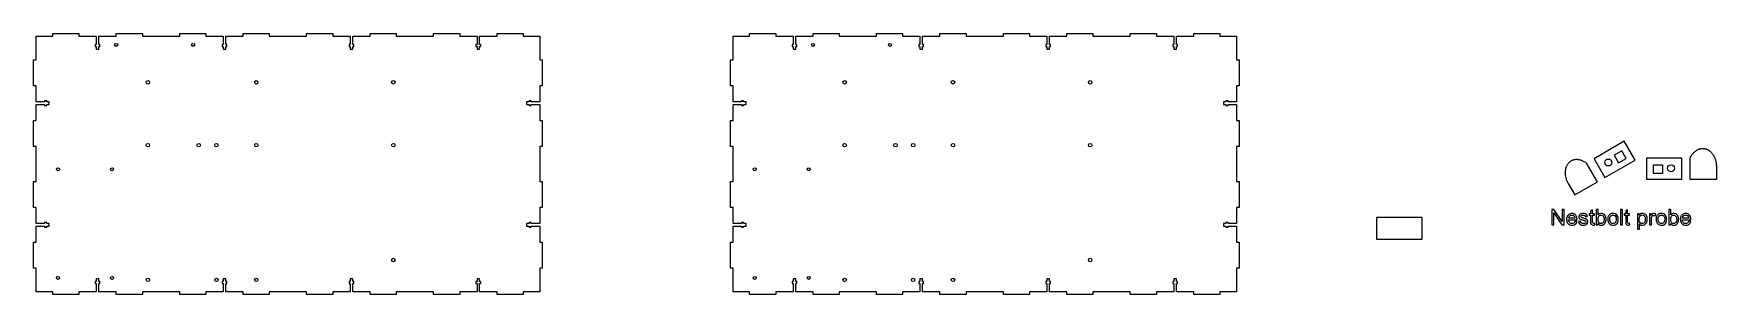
# Model space of a CAD drawing. Header units: millimetres. Extents: x -142 to 1790, y -50 to 250.
import ezdxf

# ---------------------------------------------------------------- set-up
doc = ezdxf.new("R2010")
doc.units = ezdxf.units.MM
for name, color, linetype in [('Layer_0', 7, 'CONTINUOUS'), ('Layer_1', 5, 'CONTINUOUS'), ('Layer_2', 1, 'CONTINUOUS'), ('Layer_30', 30, 'CONTINUOUS')]:
    doc.layers.add(name, color=color, linetype=linetype)

msp = doc.modelspace()

# ---------------------------------------------------------------- linework, layer by layer
at = {"layer": 'Layer_0', "color": 7}
for points in [[(221.35715, -37.369995), (221.35715, -47), (201.42857, -47), (201.42857, -50), (171.42857, -50), (171.42857, -47), (128.57143, -47), (128.57143, -50), (98.571426, -50), (98.571426, -47), (78.64286, -47), (78.64286, -37.369995), (79.842857, -37.369995), (79.842857, -35), (78.64286, -35), (78.64286, -32), (75.64286, -32), (75.64286, -35), (74.442856, -35), (74.442856, -37.369995), (75.64286, -37.369995), (75.64286, -47), (55.714287, -47), (55.714287, -50), (25.714287, -50), (25.714287, -47), (-17.142853, -47), (-17.142853, -50), (-47.142853, -50), (-47.142853, -47), (-67.071426, -47), (-67.071426, -37.369995), (-65.871429, -37.369995), (-65.871429, -35), (-67.071426, -35), (-67.071426, -32), (-70.071426, -32), (-70.071426, -35), (-71.271423, -35), (-71.271423, -37.369995), (-70.071426, -37.369995), (-70.071426, -47), (-90, -47), (-90, -50), (-120, -50), (-120, -47), (-139, -47), (-139, -20), (-142, -20), (-142, 9.999992), (-139, 9.999992), (-139, 28.5), (-129.37, 28.5), (-129.37, 27.300003), (-127, 27.300003), (-127, 28.5), (-124, 28.5), (-124, 31.5), (-127, 31.5), (-127, 32.700005), (-129.37, 32.700005), (-129.37, 31.5), (-139, 31.5), (-139, 50), (-142, 50), (-142, 80), (-139, 80), (-139, 120), (-142, 120), (-142, 150), (-139, 150), (-139, 168.5), (-129.37, 168.5), (-129.37, 167.3), (-127, 167.3), (-127, 168.5), (-124, 168.5), (-124, 171.5), (-127, 171.5), (-127, 172.7), (-129.37, 172.7), (-129.37, 171.5), (-139, 171.5), (-139, 190), (-142, 190), (-142, 220), (-139, 220), (-139, 247), (-120, 247), (-120, 250), (-90, 250), (-90, 247), (-70.071426, 247), (-70.071426, 237.37), (-71.271423, 237.37), (-71.271423, 235), (-70.071426, 235), (-70.071426, 232), (-67.071426, 232), (-67.071426, 235), (-65.871429, 235), (-65.871429, 237.37), (-67.071426, 237.37), (-67.071426, 247), (-47.142853, 247), (-47.142853, 250), (-17.142853, 250), (-17.142853, 247), (25.714287, 247), (25.714287, 250), (55.714287, 250), (55.714287, 247), (75.64286, 247), (75.64286, 237.37), (74.442856, 237.37), (74.442856, 235), (75.64286, 235), (75.64286, 232), (78.64286, 232), (78.64286, 235), (79.842857, 235), (79.842857, 237.37), (78.64286, 237.37), (78.64286, 247), (98.571426, 247), (98.571426, 250), (128.57143, 250), (128.57143, 247), (171.42857, 247), (171.42857, 250), (201.42857, 250), (201.42857, 247), (221.35715, 247), (221.35715, 237.37), (220.15714, 237.37), (220.15714, 235), (221.35715, 235), (221.35715, 232), (224.35715, 232), (224.35715, 235), (225.55714, 235), (225.55714, 237.37), (224.35715, 237.37), (224.35715, 247), (244.28571, 247), (244.28571, 250), (274.28571, 250), (274.28571, 247), (317.14285, 247), (317.14285, 250), (347.14285, 250), (347.14285, 247), (367.07141, 247), (367.07141, 237.37), (365.87143, 237.37), (365.87143, 235), (367.07141, 235), (367.07141, 232), (370.07141, 232), (370.07141, 235), (371.27142, 235), (371.27142, 237.37), (370.07141, 237.37), (370.07141, 247), (390, 247), (390, 250), (420, 250), (420, 247), (439, 247), (439, 220), (442, 220), (442, 190), (439, 190), (439, 171.5), (429.37, 171.5), (429.37, 172.7), (427, 172.7), (427, 171.5), (424, 171.5), (424, 168.5), (427, 168.5), (427, 167.3), (429.37, 167.3), (429.37, 168.5), (439, 168.5), (439, 150), (442, 150), (442, 120), (439, 120), (439, 80), (442, 80), (442, 50), (439, 50), (439, 31.5), (429.37, 31.5), (429.37, 32.700005), (427, 32.700005), (427, 31.5), (424, 31.5), (424, 28.5), (427, 28.5), (427, 27.300003), (429.37, 27.300003), (429.37, 28.5), (439, 28.5), (439, 9.999992), (442, 9.999992), (442, -20), (439, -20), (439, -47), (420, -47), (420, -50), (390, -50), (390, -47), (370.07141, -47), (370.07141, -37.369995), (371.27142, -37.369995), (371.27142, -35), (370.07141, -35), (370.07141, -32), (367.07141, -32), (367.07141, -35), (365.87143, -35), (365.87143, -37.369995), (367.07141, -37.369995), (367.07141, -47), (347.14285, -47), (347.14285, -50), (317.14285, -50), (317.14285, -47), (274.28571, -47), (274.28571, -50), (244.28571, -50), (244.28571, -47), (224.35715, -47), (224.35715, -37.369995), (225.55714, -37.369995), (225.55714, -35), (224.35715, -35), (224.35715, -32), (221.35715, -32), (221.35715, -35), (220.15714, -35), (220.15714, -37.369995)], [(221.35715, -37.369995), (221.35715, -47), (201.42857, -47), (201.42857, -50), (171.42857, -50), (171.42857, -47), (128.57143, -47), (128.57143, -50), (98.571426, -50), (98.571426, -47), (78.64286, -47), (78.64286, -37.369995), (79.842857, -37.369995), (79.842857, -35), (78.64286, -35), (78.64286, -32), (75.64286, -32), (75.64286, -35), (74.442856, -35), (74.442856, -37.369995), (75.64286, -37.369995), (75.64286, -47), (55.714287, -47), (55.714287, -50), (25.714287, -50), (25.714287, -47), (-17.142853, -47), (-17.142853, -50), (-47.142853, -50), (-47.142853, -47), (-67.071426, -47), (-67.071426, -37.369995), (-65.871429, -37.369995), (-65.871429, -35), (-67.071426, -35), (-67.071426, -32), (-70.071426, -32), (-70.071426, -35), (-71.271423, -35), (-71.271423, -37.369995), (-70.071426, -37.369995), (-70.071426, -47), (-90, -47), (-90, -50), (-120, -50), (-120, -47), (-139, -47), (-139, -20), (-142, -20), (-142, 9.999992), (-139, 9.999992), (-139, 28.5), (-129.37, 28.5), (-129.37, 27.300003), (-127, 27.300003), (-127, 28.5), (-124, 28.5), (-124, 31.5), (-127, 31.5), (-127, 32.700005), (-129.37, 32.700005), (-129.37, 31.5), (-139, 31.5), (-139, 50), (-142, 50), (-142, 80), (-139, 80), (-139, 120), (-142, 120), (-142, 150), (-139, 150), (-139, 168.5), (-129.37, 168.5), (-129.37, 167.3), (-127, 167.3), (-127, 168.5), (-124, 168.5), (-124, 171.5), (-127, 171.5), (-127, 172.7), (-129.37, 172.7), (-129.37, 171.5), (-139, 171.5), (-139, 190), (-142, 190), (-142, 220), (-139, 220), (-139, 247), (-120, 247), (-120, 250), (-90, 250), (-90, 247), (-70.071426, 247), (-70.071426, 237.37), (-71.271423, 237.37), (-71.271423, 235), (-70.071426, 235), (-70.071426, 232), (-67.071426, 232), (-67.071426, 235), (-65.871429, 235), (-65.871429, 237.37), (-67.071426, 237.37), (-67.071426, 247), (-47.142853, 247), (-47.142853, 250), (-17.142853, 250), (-17.142853, 247), (25.714287, 247), (25.714287, 250), (55.714287, 250), (55.714287, 247), (75.64286, 247), (75.64286, 237.37), (74.442856, 237.37), (74.442856, 235), (75.64286, 235), (75.64286, 232), (78.64286, 232), (78.64286, 235), (79.842857, 235), (79.842857, 237.37), (78.64286, 237.37), (78.64286, 247), (98.571426, 247), (98.571426, 250), (128.57143, 250), (128.57143, 247), (171.42857, 247), (171.42857, 250), (201.42857, 250), (201.42857, 247), (221.35715, 247), (221.35715, 237.37), (220.15714, 237.37), (220.15714, 235), (221.35715, 235), (221.35715, 232), (224.35715, 232), (224.35715, 235), (225.55714, 235), (225.55714, 237.37), (224.35715, 237.37), (224.35715, 247), (244.28571, 247), (244.28571, 250), (274.28571, 250), (274.28571, 247), (317.14285, 247), (317.14285, 250), (347.14285, 250), (347.14285, 247), (367.07141, 247), (367.07141, 237.37), (365.87143, 237.37), (365.87143, 235), (367.07141, 235), (367.07141, 232), (370.07141, 232), (370.07141, 235), (371.27142, 235), (371.27142, 237.37), (370.07141, 237.37), (370.07141, 247), (390, 247), (390, 250), (420, 250), (420, 247), (439, 247), (439, 220), (442, 220), (442, 190), (439, 190), (439, 171.5), (429.37, 171.5), (429.37, 172.7), (427, 172.7), (427, 171.5), (424, 171.5), (424, 168.5), (427, 168.5), (427, 167.3), (429.37, 167.3), (429.37, 168.5), (439, 168.5), (439, 150), (442, 150), (442, 120), (439, 120), (439, 80), (442, 80), (442, 50), (439, 50), (439, 31.5), (429.37, 31.5), (429.37, 32.700005), (427, 32.700005), (427, 31.5), (424, 31.5), (424, 28.5), (427, 28.5), (427, 27.300003), (429.37, 27.300003), (429.37, 28.5), (439, 28.5), (439, 9.999992), (442, 9.999992), (442, -20), (439, -20), (439, -47), (420, -47), (420, -50), (390, -50), (390, -47), (370.07141, -47), (370.07141, -37.369995), (371.27142, -37.369995), (371.27142, -35), (370.07141, -35), (370.07141, -32), (367.07141, -32), (367.07141, -35), (365.87143, -35), (365.87143, -37.369995), (367.07141, -37.369995), (367.07141, -47), (347.14285, -47), (347.14285, -50), (317.14285, -50), (317.14285, -47), (274.28571, -47), (274.28571, -50), (244.28571, -50), (244.28571, -47), (224.35715, -47), (224.35715, -37.369995), (225.55714, -37.369995), (225.55714, -35), (224.35715, -35), (224.35715, -32), (221.35715, -32), (221.35715, -35), (220.15714, -35), (220.15714, -37.369995)], [(1021.3571, -37.369995), (1021.3571, -47), (1001.4286, -47), (1001.4286, -50), (971.42859, -50), (971.42859, -47), (928.57141, -47), (928.57141, -50), (898.57141, -50), (898.57141, -47), (878.64288, -47), (878.64288, -37.369995), (879.84283, -37.369995), (879.84283, -35), (878.64288, -35), (878.64288, -32), (875.64288, -32), (875.64288, -35), (874.44287, -35), (874.44287, -37.369995), (875.64288, -37.369995), (875.64288, -47), (855.71429, -47), (855.71429, -50), (825.71429, -50), (825.71429, -47), (782.85718, -47), (782.85718, -50), (752.85718, -50), (752.85718, -47), (732.92859, -47), (732.92859, -37.369995), (734.12854, -37.369995), (734.12854, -35), (732.92859, -35), (732.92859, -32), (729.92859, -32), (729.92859, -35), (728.72858, -35), (728.72858, -37.369995), (729.92859, -37.369995), (729.92859, -47), (710, -47), (710, -50), (680, -50), (680, -47), (661, -47), (661, -20), (658, -20), (658, 9.999992), (661, 9.999992), (661, 28.5), (670.63, 28.5), (670.63, 27.300003), (673, 27.300003), (673, 28.5), (676, 28.5), (676, 31.5), (673, 31.5), (673, 32.700005), (670.63, 32.700005), (670.63, 31.5), (661, 31.5), (661, 50), (658, 50), (658, 80), (661, 80), (661, 120), (658, 120), (658, 150), (661, 150), (661, 168.5), (670.63, 168.5), (670.63, 167.3), (673, 167.3), (673, 168.5), (676, 168.5), (676, 171.5), (673, 171.5), (673, 172.7), (670.63, 172.7), (670.63, 171.5), (661, 171.5), (661, 190), (658, 190), (658, 220), (661, 220), (661, 247), (680, 247), (680, 250), (710, 250), (710, 247), (729.92859, 247), (729.92859, 237.37), (728.72858, 237.37), (728.72858, 235), (729.92859, 235), (729.92859, 232), (732.92859, 232), (732.92859, 235), (734.12854, 235), (734.12854, 237.37), (732.92859, 237.37), (732.92859, 247), (752.85718, 247), (752.85718, 250), (782.85718, 250), (782.85718, 247), (825.71429, 247), (825.71429, 250), (855.71429, 250), (855.71429, 247), (875.64288, 247), (875.64288, 237.37), (874.44287, 237.37), (874.44287, 235), (875.64288, 235), (875.64288, 232), (878.64288, 232), (878.64288, 235), (879.84283, 235), (879.84283, 237.37), (878.64288, 237.37), (878.64288, 247), (898.57141, 247), (898.57141, 250), (928.57141, 250), (928.57141, 247), (971.42859, 247), (971.42859, 250), (1001.4286, 250), (1001.4286, 247), (1021.3571, 247), (1021.3571, 237.37), (1020.1572, 237.37), (1020.1572, 235), (1021.3571, 235), (1021.3571, 232), (1024.3572, 232), (1024.3572, 235), (1025.5571, 235), (1025.5571, 237.37), (1024.3572, 237.37), (1024.3572, 247), (1044.2858, 247), (1044.2858, 250), (1074.2858, 250), (1074.2858, 247), (1117.1428, 247), (1117.1428, 250), (1147.1428, 250), (1147.1428, 247), (1167.0714, 247), (1167.0714, 237.37), (1165.8715, 237.37), (1165.8715, 235), (1167.0714, 235), (1167.0714, 232), (1170.0714, 232), (1170.0714, 235), (1171.2715, 235), (1171.2715, 237.37), (1170.0714, 237.37), (1170.0714, 247), (1190, 247), (1190, 250), (1220, 250), (1220, 247), (1239, 247), (1239, 220), (1242, 220), (1242, 190), (1239, 190), (1239, 171.5), (1229.37, 171.5), (1229.37, 172.7), (1227, 172.7), (1227, 171.5), (1224, 171.5), (1224, 168.5), (1227, 168.5), (1227, 167.3), (1229.37, 167.3), (1229.37, 168.5), (1239, 168.5), (1239, 150), (1242, 150), (1242, 120), (1239, 120), (1239, 80), (1242, 80), (1242, 50), (1239, 50), (1239, 31.5), (1229.37, 31.5), (1229.37, 32.700005), (1227, 32.700005), (1227, 31.5), (1224, 31.5), (1224, 28.5), (1227, 28.5), (1227, 27.300003), (1229.37, 27.300003), (1229.37, 28.5), (1239, 28.5), (1239, 9.999992), (1242, 9.999992), (1242, -20), (1239, -20), (1239, -47), (1220, -47), (1220, -50), (1190, -50), (1190, -47), (1170.0714, -47), (1170.0714, -37.369995), (1171.2715, -37.369995), (1171.2715, -35), (1170.0714, -35), (1170.0714, -32), (1167.0714, -32), (1167.0714, -35), (1165.8715, -35), (1165.8715, -37.369995), (1167.0714, -37.369995), (1167.0714, -47), (1147.1428, -47), (1147.1428, -50), (1117.1428, -50), (1117.1428, -47), (1074.2858, -47), (1074.2858, -50), (1044.2858, -50), (1044.2858, -47), (1024.3572, -47), (1024.3572, -37.369995), (1025.5571, -37.369995), (1025.5571, -35), (1024.3572, -35), (1024.3572, -32), (1021.3571, -32), (1021.3571, -35), (1020.1572, -35), (1020.1572, -37.369995)], [(1021.3571, -37.369995), (1021.3571, -47), (1001.4286, -47), (1001.4286, -50), (971.42859, -50), (971.42859, -47), (928.57141, -47), (928.57141, -50), (898.57141, -50), (898.57141, -47), (878.64288, -47), (878.64288, -37.369995), (879.84283, -37.369995), (879.84283, -35), (878.64288, -35), (878.64288, -32), (875.64288, -32), (875.64288, -35), (874.44287, -35), (874.44287, -37.369995), (875.64288, -37.369995), (875.64288, -47), (855.71429, -47), (855.71429, -50), (825.71429, -50), (825.71429, -47), (782.85718, -47), (782.85718, -50), (752.85718, -50), (752.85718, -47), (732.92859, -47), (732.92859, -37.369995), (734.12854, -37.369995), (734.12854, -35), (732.92859, -35), (732.92859, -32), (729.92859, -32), (729.92859, -35), (728.72858, -35), (728.72858, -37.369995), (729.92859, -37.369995), (729.92859, -47), (710, -47), (710, -50), (680, -50), (680, -47), (661, -47), (661, -20), (658, -20), (658, 9.999992), (661, 9.999992), (661, 28.5), (670.63, 28.5), (670.63, 27.300003), (673, 27.300003), (673, 28.5), (676, 28.5), (676, 31.5), (673, 31.5), (673, 32.700005), (670.63, 32.700005), (670.63, 31.5), (661, 31.5), (661, 50), (658, 50), (658, 80), (661, 80), (661, 120), (658, 120), (658, 150), (661, 150), (661, 168.5), (670.63, 168.5), (670.63, 167.3), (673, 167.3), (673, 168.5), (676, 168.5), (676, 171.5), (673, 171.5), (673, 172.7), (670.63, 172.7), (670.63, 171.5), (661, 171.5), (661, 190), (658, 190), (658, 220), (661, 220), (661, 247), (680, 247), (680, 250), (710, 250), (710, 247), (729.92859, 247), (729.92859, 237.37), (728.72858, 237.37), (728.72858, 235), (729.92859, 235), (729.92859, 232), (732.92859, 232), (732.92859, 235), (734.12854, 235), (734.12854, 237.37), (732.92859, 237.37), (732.92859, 247), (752.85718, 247), (752.85718, 250), (782.85718, 250), (782.85718, 247), (825.71429, 247), (825.71429, 250), (855.71429, 250), (855.71429, 247), (875.64288, 247), (875.64288, 237.37), (874.44287, 237.37), (874.44287, 235), (875.64288, 235), (875.64288, 232), (878.64288, 232), (878.64288, 235), (879.84283, 235), (879.84283, 237.37), (878.64288, 237.37), (878.64288, 247), (898.57141, 247), (898.57141, 250), (928.57141, 250), (928.57141, 247), (971.42859, 247), (971.42859, 250), (1001.4286, 250), (1001.4286, 247), (1021.3571, 247), (1021.3571, 237.37), (1020.1572, 237.37), (1020.1572, 235), (1021.3571, 235), (1021.3571, 232), (1024.3572, 232), (1024.3572, 235), (1025.5571, 235), (1025.5571, 237.37), (1024.3572, 237.37), (1024.3572, 247), (1044.2858, 247), (1044.2858, 250), (1074.2858, 250), (1074.2858, 247), (1117.1428, 247), (1117.1428, 250), (1147.1428, 250), (1147.1428, 247), (1167.0714, 247), (1167.0714, 237.37), (1165.8715, 237.37), (1165.8715, 235), (1167.0714, 235), (1167.0714, 232), (1170.0714, 232), (1170.0714, 235), (1171.2715, 235), (1171.2715, 237.37), (1170.0714, 237.37), (1170.0714, 247), (1190, 247), (1190, 250), (1220, 250), (1220, 247), (1239, 247), (1239, 220), (1242, 220), (1242, 190), (1239, 190), (1239, 171.5), (1229.37, 171.5), (1229.37, 172.7), (1227, 172.7), (1227, 171.5), (1224, 171.5), (1224, 168.5), (1227, 168.5), (1227, 167.3), (1229.37, 167.3), (1229.37, 168.5), (1239, 168.5), (1239, 150), (1242, 150), (1242, 120), (1239, 120), (1239, 80), (1242, 80), (1242, 50), (1239, 50), (1239, 31.5), (1229.37, 31.5), (1229.37, 32.700005), (1227, 32.700005), (1227, 31.5), (1224, 31.5), (1224, 28.5), (1227, 28.5), (1227, 27.300003), (1229.37, 27.300003), (1229.37, 28.5), (1239, 28.5), (1239, 9.999992), (1242, 9.999992), (1242, -20), (1239, -20), (1239, -47), (1220, -47), (1220, -50), (1190, -50), (1190, -47), (1170.0714, -47), (1170.0714, -37.369995), (1171.2715, -37.369995), (1171.2715, -35), (1170.0714, -35), (1170.0714, -32), (1167.0714, -32), (1167.0714, -35), (1165.8715, -35), (1165.8715, -37.369995), (1167.0714, -37.369995), (1167.0714, -47), (1147.1428, -47), (1147.1428, -50), (1117.1428, -50), (1117.1428, -47), (1074.2858, -47), (1074.2858, -50), (1044.2858, -50), (1044.2858, -47), (1024.3572, -47), (1024.3572, -37.369995), (1025.5571, -37.369995), (1025.5571, -35), (1024.3572, -35), (1024.3572, -32), (1021.3571, -32), (1021.3571, -35), (1020.1572, -35), (1020.1572, -37.369995)], [(1684.231, 126.10616), (1649.59, 106.10616), (1662.09, 84.455521), (1696.731, 104.45552)], [(1684.231, 126.10616), (1649.59, 106.10616), (1662.09, 84.455521), (1696.731, 104.45552)], [(1684.231, 126.10616), (1649.59, 106.10616), (1662.09, 84.455521), (1696.731, 104.45552)], [(1681.3029, 115.17795), (1672.6426, 110.17795), (1677.6426, 101.5177), (1686.3029, 106.5177)], [(1681.3029, 115.17795), (1672.6426, 110.17795), (1677.6426, 101.5177), (1686.3029, 106.5177)], [(1681.3029, 115.17795), (1672.6426, 110.17795), (1677.6426, 101.5177), (1686.3029, 106.5177)], [(1710, 107.05078), (1750, 107.05078), (1750, 82.050781), (1710, 82.050781)], [(1710, 107.05078), (1750, 107.05078), (1750, 82.050781), (1710, 82.050781)], [(1718, 99.050781), (1728, 99.050781), (1728, 89.050781), (1718, 89.050781)], [(1718, 99.050781), (1728, 99.050781), (1728, 89.050781), (1718, 89.050781)]]:
    msp.add_lwpolyline(points, close=True, dxfattribs=at)
for centre, radius in [((-47.285706, 237), 1.75), ((-47.285706, 237), 1.75), ((41.164307, 237), 1.75), ((41.164307, 237), 1.75), ((752.71429, 237), 1.75), ((752.71429, 237), 1.75), ((841.16431, 237), 1.75), ((841.16431, 237), 1.75), ((-10.890015, 193.98999), 2), ((-10.890015, 193.98999), 2), ((113.57001, 193.98999), 2), ((113.57001, 193.98999), 2), ((271.04999, 193.98999), 2), ((271.04999, 193.98999), 2), ((789.10999, 193.98999), 2), ((789.10999, 193.98999), 2), ((913.57001, 193.98999), 2), ((913.57001, 193.98999), 2), ((1071.05, 193.98999), 2), ((1071.05, 193.98999), 2), ((-10.890015, 121.6), 2), ((-10.890015, 121.6), 2), ((47.530029, 121.6), 2), ((47.530029, 121.6), 2), ((67.849976, 121.6), 2), ((67.849976, 121.6), 2), ((113.57001, 121.6), 2), ((113.57001, 121.6), 2), ((271.04999, 121.6), 2), ((271.04999, 121.6), 2), ((789.10999, 121.6), 2), ((789.10999, 121.6), 2), ((847.53003, 121.6), 2), ((847.53003, 121.6), 2), ((867.84998, 121.6), 2), ((867.84998, 121.6), 2), ((913.57001, 121.6), 2), ((913.57001, 121.6), 2), ((1071.05, 121.6), 2), ((1071.05, 121.6), 2), ((-114.12143, 94), 1.75), ((-114.12143, 94), 1.75), ((-52.021423, 94), 1.75), ((-52.021423, 94), 1.75), ((685.87854, 94), 1.75), ((685.87854, 94), 1.75), ((747.97858, 94), 1.75), ((747.97858, 94), 1.75), ((271.04999, -10.479996), 2), ((271.04999, -10.479996), 2), ((1071.05, -10.479996), 2), ((1071.05, -10.479996), 2), ((-114.12143, -31), 1.75), ((-114.12143, -31), 1.75), ((-52.021423, -31), 1.75), ((-52.021423, -31), 1.75), ((-10.890015, -33.339996), 2), ((-10.890015, -33.339996), 2), ((67.849976, -33.339996), 2), ((67.849976, -33.339996), 2), ((113.57001, -33.339996), 2), ((113.57001, -33.339996), 2), ((685.87854, -31), 1.75), ((685.87854, -31), 1.75), ((747.97858, -31), 1.75), ((747.97858, -31), 1.75), ((789.10999, -33.339996), 2), ((789.10999, -33.339996), 2), ((867.84998, -33.339996), 2), ((867.84998, -33.339996), 2), ((913.57001, -33.339996), 2), ((913.57001, -33.339996), 2)]:
    msp.add_circle(centre, radius, dxfattribs=at)
at = {"layer": 'Layer_1', "color": 5}
for points in [[(1760, 107.05078), (1760.476, 107.96638), (1760.9659, 108.8385), (1761.4691, 109.66759), (1761.9849, 110.4541), (1762.5126, 111.1985), (1763.0515, 111.90125), (1763.6009, 112.56279), (1764.1602, 113.18359), (1764.7286, 113.76411), (1765.3055, 114.30481), (1765.8902, 114.80614), (1766.4819, 115.26855), (1767.0801, 115.69252), (1767.684, 116.07849), (1768.293, 116.42693), (1768.9063, 116.73828), (1769.5232, 117.01302), (1770.1431, 117.25159), (1770.7653, 117.45445), (1771.3892, 117.62207), (1772.0139, 117.7549), (1772.6389, 117.85339), (1773.2634, 117.91801), (1773.8867, 117.94922), (1774.5082, 117.94746), (1775.1273, 117.91321), (1775.7431, 117.84691), (1776.355, 117.74902), (1776.9623, 117.62001), (1777.5644, 117.46033), (1778.1605, 117.27043), (1778.75, 117.05078), (1779.3322, 116.80183), (1779.9063, 116.52405), (1780.4718, 116.21788), (1781.0278, 115.88379), (1781.5738, 115.52223), (1782.1091, 115.13367), (1782.6329, 114.71855), (1783.1445, 114.27734), (1783.6434, 113.8105), (1784.1287, 113.31848), (1784.5999, 112.80174), (1785.0562, 112.26074), (1785.4969, 111.69594), (1785.9213, 111.10779), (1786.3288, 110.49675), (1786.7188, 109.86328), (1787.0903, 109.20784), (1787.4429, 108.53088), (1787.7758, 107.83287), (1788.0884, 107.11426), (1788.3799, 106.3755), (1788.6496, 105.61707), (1788.8969, 104.8394), (1789.1211, 104.04297), (1789.3215, 103.22823), (1789.4974, 102.39563), (1789.6481, 101.54564), (1789.7729, 100.67871), (1789.8713, 99.795303), (1789.9423, 98.895874), (1789.9855, 97.980881), (1790, 97.050781), (1790, 82.050781), (1760, 82.050781)], [(1760, 107.05078), (1760.476, 107.96638), (1760.9659, 108.8385), (1761.4691, 109.66759), (1761.9849, 110.4541), (1762.5126, 111.1985), (1763.0515, 111.90125), (1763.6009, 112.56279), (1764.1602, 113.18359), (1764.7286, 113.76411), (1765.3055, 114.30481), (1765.8902, 114.80614), (1766.4819, 115.26855), (1767.0801, 115.69252), (1767.684, 116.07849), (1768.293, 116.42693), (1768.9063, 116.73828), (1769.5232, 117.01302), (1770.1431, 117.25159), (1770.7653, 117.45445), (1771.3892, 117.62207), (1772.0139, 117.7549), (1772.6389, 117.85339), (1773.2634, 117.91801), (1773.8867, 117.94922), (1774.5082, 117.94746), (1775.1273, 117.91321), (1775.7431, 117.84691), (1776.355, 117.74902), (1776.9623, 117.62001), (1777.5644, 117.46033), (1778.1605, 117.27043), (1778.75, 117.05078), (1779.3322, 116.80183), (1779.9063, 116.52405), (1780.4718, 116.21788), (1781.0278, 115.88379), (1781.5738, 115.52223), (1782.1091, 115.13367), (1782.6329, 114.71855), (1783.1445, 114.27734), (1783.6434, 113.8105), (1784.1287, 113.31848), (1784.5999, 112.80174), (1785.0562, 112.26074), (1785.4969, 111.69594), (1785.9213, 111.10779), (1786.3288, 110.49675), (1786.7188, 109.86328), (1787.0903, 109.20784), (1787.4429, 108.53088), (1787.7758, 107.83287), (1788.0884, 107.11426), (1788.3799, 106.3755), (1788.6496, 105.61707), (1788.8969, 104.8394), (1789.1211, 104.04297), (1789.3215, 103.22823), (1789.4974, 102.39563), (1789.6481, 101.54564), (1789.7729, 100.67871), (1789.8713, 99.795303), (1789.9423, 98.895874), (1789.9855, 97.980881), (1790, 97.050781), (1790, 82.050781), (1760, 82.050781)], [(1640.9297, 101.10615), (1640.0597, 101.66111), (1639.1994, 102.17142), (1638.3491, 102.63783), (1637.5091, 103.06108), (1636.6799, 103.44191), (1635.8619, 103.78105), (1635.0553, 104.07925), (1634.2605, 104.33725), (1633.478, 104.55578), (1632.708, 104.73558), (1631.951, 104.87741), (1631.2073, 104.98199), (1630.4773, 105.05006), (1629.7613, 105.08237), (1629.0597, 105.07965), (1628.3729, 105.04265), (1627.7013, 104.9721), (1627.0451, 104.86875), (1626.4048, 104.73332), (1625.7808, 104.56658), (1625.1733, 104.36924), (1624.5829, 104.14206), (1624.0097, 103.88577), (1623.4543, 103.60112), (1622.9169, 103.28883), (1622.3979, 102.94966), (1621.8978, 102.58434), (1621.4168, 102.19361), (1620.9553, 101.77821), (1620.5138, 101.33889), (1620.0924, 100.87637), (1619.6918, 100.39141), (1619.3121, 99.884731), (1618.9537, 99.357086), (1618.6171, 98.809211), (1618.3026, 98.241845), (1618.0105, 97.655729), (1617.7413, 97.051602), (1617.4952, 96.430203), (1617.2727, 95.792273), (1617.0741, 95.138552), (1616.8998, 94.469778), (1616.7501, 93.786693), (1616.6255, 93.090035), (1616.5262, 92.380544), (1616.4527, 91.65896), (1616.4053, 90.926024), (1616.3844, 90.182474), (1616.3903, 89.42905), (1616.4234, 88.666493), (1616.4841, 87.895541), (1616.5727, 87.116935), (1616.6897, 86.331415), (1616.8353, 85.53972), (1617.01, 84.742589), (1617.214, 83.940764), (1617.4479, 83.134982), (1617.7118, 82.325985), (1618.0063, 81.514512), (1618.3316, 80.701303), (1618.6882, 79.887097), (1619.0764, 79.072635), (1619.4965, 78.258655), (1619.949, 77.445899), (1627.449, 64.455521), (1653.4297, 79.455521), (1640.9297, 101.10616)], [(1640.9297, 101.10615), (1640.0597, 101.66111), (1639.1994, 102.17142), (1638.3491, 102.63783), (1637.5091, 103.06108), (1636.6799, 103.44191), (1635.8619, 103.78105), (1635.0553, 104.07925), (1634.2605, 104.33725), (1633.478, 104.55578), (1632.708, 104.73558), (1631.951, 104.87741), (1631.2073, 104.98199), (1630.4773, 105.05006), (1629.7613, 105.08237), (1629.0597, 105.07965), (1628.3729, 105.04265), (1627.7013, 104.9721), (1627.0451, 104.86875), (1626.4048, 104.73332), (1625.7808, 104.56658), (1625.1733, 104.36924), (1624.5829, 104.14206), (1624.0097, 103.88577), (1623.4543, 103.60112), (1622.9169, 103.28883), (1622.3979, 102.94966), (1621.8978, 102.58434), (1621.4168, 102.19361), (1620.9553, 101.77821), (1620.5138, 101.33889), (1620.0924, 100.87637), (1619.6918, 100.39141), (1619.3121, 99.884731), (1618.9537, 99.357086), (1618.6171, 98.809211), (1618.3026, 98.241845), (1618.0105, 97.655729), (1617.7413, 97.051602), (1617.4952, 96.430203), (1617.2727, 95.792273), (1617.0741, 95.138552), (1616.8998, 94.469778), (1616.7501, 93.786693), (1616.6255, 93.090035), (1616.5262, 92.380544), (1616.4527, 91.65896), (1616.4053, 90.926024), (1616.3844, 90.182474), (1616.3903, 89.42905), (1616.4234, 88.666493), (1616.4841, 87.895541), (1616.5727, 87.116935), (1616.6897, 86.331415), (1616.8353, 85.53972), (1617.01, 84.742589), (1617.214, 83.940764), (1617.4479, 83.134982), (1617.7118, 82.325985), (1618.0063, 81.514512), (1618.3316, 80.701303), (1618.6882, 79.887097), (1619.0764, 79.072635), (1619.4965, 78.258655), (1619.949, 77.445899), (1627.449, 64.455521), (1653.4297, 79.455521), (1640.9297, 101.10616)], [(1640.9297, 101.10615), (1640.0597, 101.66111), (1639.1994, 102.17142), (1638.3491, 102.63783), (1637.5091, 103.06108), (1636.6799, 103.44191), (1635.8619, 103.78105), (1635.0553, 104.07925), (1634.2605, 104.33725), (1633.478, 104.55578), (1632.708, 104.73558), (1631.951, 104.87741), (1631.2073, 104.98199), (1630.4773, 105.05006), (1629.7613, 105.08237), (1629.0597, 105.07965), (1628.3729, 105.04265), (1627.7013, 104.9721), (1627.0451, 104.86875), (1626.4048, 104.73332), (1625.7808, 104.56658), (1625.1733, 104.36924), (1624.5829, 104.14206), (1624.0097, 103.88577), (1623.4543, 103.60112), (1622.9169, 103.28883), (1622.3979, 102.94966), (1621.8978, 102.58434), (1621.4168, 102.19361), (1620.9553, 101.77821), (1620.5138, 101.33889), (1620.0924, 100.87637), (1619.6918, 100.39141), (1619.3121, 99.884731), (1618.9537, 99.357086), (1618.6171, 98.809211), (1618.3026, 98.241845), (1618.0105, 97.655729), (1617.7413, 97.051602), (1617.4952, 96.430203), (1617.2727, 95.792273), (1617.0741, 95.138552), (1616.8998, 94.469778), (1616.7501, 93.786693), (1616.6255, 93.090035), (1616.5262, 92.380544), (1616.4527, 91.65896), (1616.4053, 90.926024), (1616.3844, 90.182474), (1616.3903, 89.42905), (1616.4234, 88.666493), (1616.4841, 87.895541), (1616.5727, 87.116935), (1616.6897, 86.331415), (1616.8353, 85.53972), (1617.01, 84.742589), (1617.214, 83.940764), (1617.4479, 83.134982), (1617.7118, 82.325985), (1618.0063, 81.514512), (1618.3316, 80.701303), (1618.6882, 79.887097), (1619.0764, 79.072635), (1619.4965, 78.258655), (1619.949, 77.445899), (1627.449, 64.455521), (1653.4297, 79.455521), (1640.9297, 101.10616)]]:
    msp.add_lwpolyline(points, close=True, dxfattribs=at)
at = {"layer": 'Layer_2', "color": 1}
for points in [[(1603.3007, 43.928078), (1612.7001, 29.865578), (1615.1293, 29.865578), (1615.1293, 47.761086), (1612.8588, 47.761086), (1612.8588, 33.710793), (1603.4594, 47.761086), (1601.0302, 47.761086), (1601.0302, 29.865578), (1603.3007, 29.865578)], [(1603.3007, 43.928078), (1612.7001, 29.865578), (1615.1293, 29.865578), (1615.1293, 47.761086), (1612.8588, 47.761086), (1612.8588, 33.710793), (1603.4594, 47.761086), (1601.0302, 47.761086), (1601.0302, 29.865578), (1603.3007, 29.865578)], [(1682.1342, 47.761086), (1679.9364, 47.761086), (1679.9364, 29.865578), (1682.1342, 29.865578)], [(1682.1342, 47.761086), (1679.9364, 47.761086), (1679.9364, 29.865578), (1682.1342, 29.865578)]]:
    msp.add_lwpolyline(points, close=True, dxfattribs=at)
for points in [[(1624.8246, 29.589699, 0.035441769), (1625.8529, 29.726906, 0.25168717), (1629.6473, 32.820656, 0.036568265), (1629.973, 33.759621), (1627.7025, 34.040382), (1627.5721, 33.704445, -0.13625396), (1626.3475, 32.014015, -0.18614412), (1623.8871, 31.396828, -0.2690805), (1620.8954, 33.506691, -0.095871012), (1620.3661, 35.785988), (1630.0341, 35.785988, 0.10311368), (1629.5253, 39.527687, 0.32202379), (1624.1503, 43.122414, 0.17219772), (1620.4471, 41.929543, 0.17553907), (1618.3329, 38.485207, 0.12939771), (1618.5126, 33.428566, 0.29921442), (1623.2474, 29.634132, 0.046175791)], [(1624.8246, 29.589699, 0.035441769), (1625.8529, 29.726906, 0.25168717), (1629.6473, 32.820656, 0.036568265), (1629.973, 33.759621), (1627.7025, 34.040382), (1627.5721, 33.704445, -0.13625396), (1626.3475, 32.014015, -0.18614412), (1623.8871, 31.396828, -0.2690805), (1620.8954, 33.506691, -0.095871012), (1620.3661, 35.785988), (1630.0341, 35.785988, 0.10311368), (1629.5253, 39.527687, 0.32202379), (1624.1503, 43.122414, 0.17219772), (1620.4471, 41.929543, 0.17553907), (1618.3329, 38.485207, 0.12939771), (1618.5126, 33.428566, 0.29921442), (1623.2474, 29.634132, 0.046175791)], [(1620.4882, 37.592628, -0.13458285), (1621.1718, 39.753273, -0.28318187), (1624.5834, 41.295753, -0.32329678), (1627.5419, 38.704445, -0.040657747), (1627.7269, 37.592628)], [(1620.4882, 37.592628, -0.13458285), (1621.1718, 39.753273, -0.28318187), (1624.5834, 41.295753, -0.32329678), (1627.5419, 38.704445, -0.040657747), (1627.7269, 37.592628)], [(1637.7719, 29.58091, 0.064458777), (1639.5052, 29.871437, 0.15578001), (1641.8099, 31.369484, 0.29504353), (1642.2177, 35.35923, 0.17871594), (1640.3959, 36.810402, 0.024274302), (1637.0126, 37.831886), (1636.3671, 38.012062, -0.055903952), (1635.1864, 38.411964, -0.23978464), (1634.3602, 39.434914, -0.26190136), (1634.8387, 40.687355, -0.15633544), (1636.1376, 41.245461, -0.10151563), (1638.288, 41.175636, -0.31314118), (1639.9828, 39.19175), (1642.1312, 39.484718, 0.11692195), (1641.3744, 41.492531, 0.14549101), (1639.6718, 42.682961, 0.16884858), (1634.6747, 42.721535, 0.28784973), (1632.244, 39.812355, 0.35480014), (1634.3744, 36.300636, 0.033424667), (1637.8959, 35.24839), (1638.2816, 35.142921, -0.061641949), (1639.7142, 34.614113, -0.33542826), (1640.3158, 33.040382, -0.24367872), (1638.9696, 31.619972, -0.16270154), (1635.766, 31.651222, -0.2363264), (1634.1586, 33.462257, -0.038289009), (1634.0258, 34.077003), (1631.8529, 33.735207, 0.10641069), (1632.6854, 31.552101, 0.18677452), (1635.1688, 29.834816, 0.072510602)], [(1637.7719, 29.58091, 0.064458777), (1639.5052, 29.871437, 0.15578001), (1641.8099, 31.369484, 0.29504353), (1642.2177, 35.35923, 0.17871594), (1640.3959, 36.810402, 0.024274302), (1637.0126, 37.831886), (1636.3671, 38.012062, -0.055903952), (1635.1864, 38.411964, -0.23978464), (1634.3602, 39.434914, -0.26190136), (1634.8387, 40.687355, -0.15633544), (1636.1376, 41.245461, -0.10151563), (1638.288, 41.175636, -0.31314118), (1639.9828, 39.19175), (1642.1312, 39.484718, 0.11692195), (1641.3744, 41.492531, 0.14549101), (1639.6718, 42.682961, 0.16884858), (1634.6747, 42.721535, 0.28784973), (1632.244, 39.812355, 0.35480014), (1634.3744, 36.300636, 0.033424667), (1637.8959, 35.24839), (1638.2816, 35.142921, -0.061641949), (1639.7142, 34.614113, -0.33542826), (1640.3158, 33.040382, -0.24367872), (1638.9696, 31.619972, -0.16270154), (1635.766, 31.651222, -0.2363264), (1634.1586, 33.462257, -0.038289009), (1634.0258, 34.077003), (1631.8529, 33.735207, 0.10641069), (1632.6854, 31.552101, 0.18677452), (1635.1688, 29.834816, 0.072510602)], [(1649.0648, 29.706886, 0.035322966), (1650.3466, 29.889992), (1650.0292, 31.83091), (1649.745, 31.793312, -0.10930542), (1648.4598, 31.834816, -0.31624354), (1647.849, 32.767921, -0.023252451), (1647.8197, 33.539894), (1647.8197, 41.120461), (1650.0292, 41.120461), (1650.0292, 42.829445), (1647.8197, 42.829445), (1647.8197, 47.358253), (1645.6346, 46.039894), (1645.6346, 42.829445), (1644.0233, 42.829445), (1644.0233, 41.120461), (1645.6346, 41.120461), (1645.6346, 33.661964, 0.047226592), (1645.786, 31.461281, 0.18645943), (1646.5258, 30.277199, 0.14736101), (1648.1219, 29.718117, 0.036872306)], [(1649.0648, 29.706886, 0.035322966), (1650.3466, 29.889992), (1650.0292, 31.83091), (1649.745, 31.793312, -0.10930542), (1648.4598, 31.834816, -0.31624354), (1647.849, 32.767921, -0.023252451), (1647.8197, 33.539894), (1647.8197, 41.120461), (1650.0292, 41.120461), (1650.0292, 42.829445), (1647.8197, 42.829445), (1647.8197, 47.358253), (1645.6346, 46.039894), (1645.6346, 42.829445), (1644.0233, 42.829445), (1644.0233, 41.120461), (1645.6346, 41.120461), (1645.6346, 33.661964, 0.047226592), (1645.786, 31.461281, 0.18645943), (1646.5258, 30.277199, 0.14736101), (1648.1219, 29.718117, 0.036872306)], [(1658.3719, 29.600929, 0.11119177), (1660.4315, 30.283058, 0.20908732), (1663.1766, 34.256203, 0.10484678), (1663.1888, 38.552589, 0.084274427), (1662.2635, 40.826515, 0.17979055), (1659.6376, 42.851418, 0.13124267), (1656.8827, 43.013527, 0.14849213), (1654.723, 41.785988), (1654.3627, 41.376808), (1654.3627, 47.761086), (1652.1654, 47.761086), (1652.1654, 29.865578), (1654.204, 29.865578), (1654.204, 31.489113), (1654.3715, 31.257179, 0.24636091), (1657.8051, 29.572609)], [(1658.3719, 29.600929, 0.11119177), (1660.4315, 30.283058, 0.20908732), (1663.1766, 34.256203, 0.10484678), (1663.1888, 38.552589, 0.084274427), (1662.2635, 40.826515, 0.17979055), (1659.6376, 42.851418, 0.13124267), (1656.8827, 43.013527, 0.14849213), (1654.723, 41.785988), (1654.3627, 41.376808), (1654.3627, 47.761086), (1652.1654, 47.761086), (1652.1654, 29.865578), (1654.204, 29.865578), (1654.204, 31.489113), (1654.3715, 31.257179, 0.24636091), (1657.8051, 29.572609)], [(1657.1913, 31.405617, -0.17607966), (1655.3793, 32.333839, -0.15721387), (1654.3383, 34.436867, -0.085850881), (1654.3275, 38.064308, -0.12765886), (1655.2294, 40.064308, -0.16549448), (1657.0238, 41.237648, -0.26581889), (1659.8969, 40.39048, -0.1366385), (1660.9105, 38.566261, -0.11906196), (1660.8998, 34.188332, -0.18505251), (1659.2699, 31.868019, -0.18211347)], [(1657.1913, 31.405617, -0.17607966), (1655.3793, 32.333839, -0.15721387), (1654.3383, 34.436867, -0.085850881), (1654.3275, 38.064308, -0.12765886), (1655.2294, 40.064308, -0.16549448), (1657.0238, 41.237648, -0.26581889), (1659.8969, 40.39048, -0.1366385), (1660.9105, 38.566261, -0.11906196), (1660.8998, 34.188332, -0.18505251), (1659.2699, 31.868019, -0.18211347)], [(1671.7631, 29.584816, 0.20281548), (1675.9999, 31.608253, 0.13365125), (1677.222, 34.295265, 0.090359045), (1677.244, 38.330421, 0.24506752), (1674.0414, 42.568214, 0.12857813), (1670.7533, 43.099953, 0.19523386), (1666.7968, 41.219582, 0.14508999), (1665.389, 38.031105, 0.11350353), (1665.6835, 33.448097, 0.31096763), (1670.6786, 29.599953, 0.03505354)], [(1671.7631, 29.584816, 0.20281548), (1675.9999, 31.608253, 0.13365125), (1677.222, 34.295265, 0.090359045), (1677.244, 38.330421, 0.24506752), (1674.0414, 42.568214, 0.12857813), (1670.7533, 43.099953, 0.19523386), (1666.7968, 41.219582, 0.14508999), (1665.389, 38.031105, 0.11350353), (1665.6835, 33.448097, 0.31096763), (1670.6786, 29.599953, 0.03505354)], [(1670.9398, 31.398781, -0.28577276), (1667.9467, 33.723488, -0.092085837), (1667.5219, 36.347511, -0.070434494), (1667.7938, 38.523293, -0.19527734), (1669.5023, 40.822121, -0.2967384), (1673.4794, 40.606789, -0.16417398), (1674.8783, 38.534035, -0.084075115), (1675.1346, 35.803566, -0.078918257), (1674.7269, 33.742043, -0.25576167), (1672.1263, 31.456886, -0.073997508)], [(1670.9398, 31.398781, -0.28577276), (1667.9467, 33.723488, -0.092085837), (1667.5219, 36.347511, -0.070434494), (1667.7938, 38.523293, -0.19527734), (1669.5023, 40.822121, -0.2967384), (1673.4794, 40.606789, -0.16417398), (1674.8783, 38.534035, -0.084075115), (1675.1346, 35.803566, -0.078918257), (1674.7269, 33.742043, -0.25576167), (1672.1263, 31.456886, -0.073997508)], [(1689.3729, 29.706886, 0.035320315), (1690.6547, 29.889992), (1690.3373, 31.83091), (1690.0526, 31.793312, -0.10928461), (1688.7675, 31.834816, -0.31614419), (1688.1566, 32.767921, -0.023867184), (1688.1278, 33.539894), (1688.1278, 41.120461), (1690.3373, 41.120461), (1690.3373, 42.829445), (1688.1278, 42.829445), (1688.1278, 47.358253), (1685.9427, 46.039894), (1685.9427, 42.829445), (1684.3314, 42.829445), (1684.3314, 41.120461), (1685.9427, 41.120461), (1685.9427, 33.661964, 0.047441201), (1686.0936, 31.461281, 0.18637965), (1686.8334, 30.277199, 0.14733621), (1688.4296, 29.718117, 0.036859007)], [(1689.3729, 29.706886, 0.035320315), (1690.6547, 29.889992), (1690.3373, 31.83091), (1690.0526, 31.793312, -0.10928461), (1688.7675, 31.834816, -0.31614419), (1688.1566, 32.767921, -0.023867184), (1688.1278, 33.539894), (1688.1278, 41.120461), (1690.3373, 41.120461), (1690.3373, 42.829445), (1688.1278, 42.829445), (1688.1278, 47.358253), (1685.9427, 46.039894), (1685.9427, 42.829445), (1684.3314, 42.829445), (1684.3314, 41.120461), (1685.9427, 41.120461), (1685.9427, 33.661964, 0.047441201), (1686.0936, 31.461281, 0.18637965), (1686.8334, 30.277199, 0.14733621), (1688.4296, 29.718117, 0.036859007)], [(1701.6288, 31.208351), (1701.9286, 30.869484, 0.15733387), (1704.2421, 29.638039, 0.31986878), (1709.7836, 32.475929, 0.12139988), (1710.6864, 36.445168, 0.12936477), (1709.6766, 40.591164, 0.2757173), (1705.1932, 43.122414, 0.16626039), (1702.598, 42.349953, 0.079670107), (1701.4335, 41.144875), (1701.4335, 42.829445), (1699.4315, 42.829445), (1699.4315, 24.897316), (1701.6288, 24.897316)], [(1701.6288, 31.208351), (1701.9286, 30.869484, 0.15733387), (1704.2421, 29.638039, 0.31986878), (1709.7836, 32.475929, 0.12139988), (1710.6864, 36.445168, 0.12936477), (1709.6766, 40.591164, 0.2757173), (1705.1932, 43.122414, 0.16626039), (1702.598, 42.349953, 0.079670107), (1701.4335, 41.144875), (1701.4335, 42.829445), (1699.4315, 42.829445), (1699.4315, 24.897316), (1701.6288, 24.897316)], [(1704.5345, 31.397804, -0.086758674), (1703.5541, 31.678078, -0.19059211), (1701.8168, 33.656593, -0.087243624), (1701.4213, 36.274269, -0.092821547), (1701.8431, 38.937355, -0.20529573), (1703.9779, 41.216652, -0.30333467), (1707.1595, 40.457375, -0.13349661), (1708.1854, 38.623878, -0.11827091), (1708.1791, 34.197609, -0.19116832), (1706.5546, 31.863136, -0.17367064)], [(1704.5345, 31.397804, -0.086758674), (1703.5541, 31.678078, -0.19059211), (1701.8168, 33.656593, -0.087243624), (1701.4213, 36.274269, -0.092821547), (1701.8431, 38.937355, -0.20529573), (1703.9779, 41.216652, -0.30333467), (1707.1595, 40.457375, -0.13349661), (1708.1854, 38.623878, -0.11827091), (1708.1791, 34.197609, -0.19116832), (1706.5546, 31.863136, -0.17367064)], [(1715.5082, 36.652687), (1715.5306, 37.334816, -0.082272251), (1716.017, 39.579933, -0.34302102), (1718.389, 40.822121, -0.096262218), (1719.5975, 40.375832), (1720.3544, 42.414406, 0.14029464), (1718.0961, 43.122414, 0.24732759), (1716.016, 42.008644, 0.037501439), (1715.2885, 40.864113), (1715.2885, 42.829445), (1713.3109, 42.829445), (1713.3109, 29.865578), (1715.5082, 29.865578)], [(1715.5082, 36.652687), (1715.5306, 37.334816, -0.082272251), (1716.017, 39.579933, -0.34302102), (1718.389, 40.822121, -0.096262218), (1719.5975, 40.375832), (1720.3544, 42.414406, 0.14029464), (1718.0961, 43.122414, 0.24732759), (1716.016, 42.008644, 0.037501439), (1715.2885, 40.864113), (1715.2885, 42.829445), (1713.3109, 42.829445), (1713.3109, 29.865578), (1715.5082, 29.865578)], [(1727.3417, 29.584816, 0.20280051), (1731.5785, 31.608253, 0.13365084), (1732.8007, 34.295265, 0.090376518), (1732.8226, 38.330421, 0.24506834), (1729.62, 42.568214, 0.12856532), (1726.3319, 43.099953, 0.19521696), (1722.3754, 41.219582, 0.14507209), (1720.9677, 38.031105, 0.11349177), (1721.2621, 33.448097, 0.31096749), (1726.2572, 29.599953, 0.035053681)], [(1727.3417, 29.584816, 0.20280051), (1731.5785, 31.608253, 0.13365084), (1732.8007, 34.295265, 0.090376518), (1732.8226, 38.330421, 0.24506834), (1729.62, 42.568214, 0.12856532), (1726.3319, 43.099953, 0.19521696), (1722.3754, 41.219582, 0.14507209), (1720.9677, 38.031105, 0.11349177), (1721.2621, 33.448097, 0.31096749), (1726.2572, 29.599953, 0.035053681)], [(1726.5184, 31.398781), (1726.1327, 31.456886, -0.25356907), (1723.5253, 33.723488, -0.092297609), (1723.101, 36.347511, -0.070660591), (1723.3724, 38.523293, -0.19510062), (1725.0809, 40.822121, -0.29673833), (1729.058, 40.606789, -0.16417372), (1730.4569, 38.534035, -0.08411938), (1730.7133, 35.803566, -0.078917652), (1730.3055, 33.742043, -0.25577767), (1727.705, 31.456886, -0.073998461)], [(1726.5184, 31.398781), (1726.1327, 31.456886, -0.25356907), (1723.5253, 33.723488, -0.092297609), (1723.101, 36.347511, -0.070660591), (1723.3724, 38.523293, -0.19510062), (1725.0809, 40.822121, -0.29673833), (1729.058, 40.606789, -0.16417372), (1730.4569, 38.534035, -0.08411938), (1730.7133, 35.803566, -0.078917652), (1730.3055, 33.742043, -0.25577767), (1727.705, 31.456886, -0.073998461)], [(1741.7582, 29.600929, 0.16574), (1744.7245, 30.965187, 0.15794512), (1746.5629, 34.256203, 0.10486401), (1746.5751, 38.552589, 0.084330923), (1745.6498, 40.826515, 0.17979066), (1743.0238, 42.851418, 0.13124073), (1740.2689, 43.013527, 0.14849233), (1738.1093, 41.785988), (1737.7494, 41.376808), (1737.7494, 47.761086), (1735.5521, 47.761086), (1735.5521, 29.865578), (1737.5907, 29.865578), (1737.5907, 31.489113), (1737.7577, 31.257179, 0.24638725), (1741.1918, 29.572609)], [(1741.7582, 29.600929, 0.16574), (1744.7245, 30.965187, 0.15794512), (1746.5629, 34.256203, 0.10486401), (1746.5751, 38.552589, 0.084330923), (1745.6498, 40.826515, 0.17979066), (1743.0238, 42.851418, 0.13124073), (1740.2689, 43.013527, 0.14849233), (1738.1093, 41.785988), (1737.7494, 41.376808), (1737.7494, 47.761086), (1735.5521, 47.761086), (1735.5521, 29.865578), (1737.5907, 29.865578), (1737.5907, 31.489113), (1737.7577, 31.257179, 0.24638725), (1741.1918, 29.572609)], [(1740.5775, 31.405617), (1740.1693, 31.485207, -0.1688016), (1738.4716, 32.678566, -0.12511763), (1737.7245, 34.436867, -0.085666914), (1737.7137, 38.064308, -0.1279072), (1738.6161, 40.064308, -0.16563085), (1740.41, 41.237648, -0.26581674), (1743.2831, 40.39048, -0.13663706), (1744.2968, 38.566261, -0.11920973), (1744.286, 34.188332, -0.18512625), (1742.6566, 31.868019, -0.18212352)], [(1740.5775, 31.405617), (1740.1693, 31.485207, -0.1688016), (1738.4716, 32.678566, -0.12511763), (1737.7245, 34.436867, -0.085666914), (1737.7137, 38.064308, -0.1279072), (1738.6161, 40.064308, -0.16563085), (1740.41, 41.237648, -0.26581674), (1743.2831, 40.39048, -0.13663706), (1744.2968, 38.566261, -0.11920973), (1744.286, 34.188332, -0.18512625), (1742.6566, 31.868019, -0.18212352)], [(1755.4642, 29.589699, 0.12444573), (1758.2474, 30.413918, 0.17530795), (1760.4642, 33.276222), (1760.6132, 33.759621), (1758.3427, 34.040382), (1758.2118, 33.704445, -0.13603473), (1756.9877, 32.014015, -0.18604494), (1754.5267, 31.396828, -0.26919081), (1751.5355, 33.506691, -0.096325176), (1751.0062, 35.785988), (1760.6742, 35.785988, 0.10298365), (1760.1649, 39.527687, 0.32200615), (1754.7904, 43.122414, 0.1722146), (1751.0868, 41.929543, 0.1755312), (1748.9725, 38.485207, 0.12938715), (1749.1522, 33.428566, 0.29916209), (1753.8871, 29.634132, 0.046176357)], [(1755.4642, 29.589699, 0.12444573), (1758.2474, 30.413918, 0.17530795), (1760.4642, 33.276222), (1760.6132, 33.759621), (1758.3427, 34.040382), (1758.2118, 33.704445, -0.13603473), (1756.9877, 32.014015, -0.18604494), (1754.5267, 31.396828, -0.26919081), (1751.5355, 33.506691, -0.096325176), (1751.0062, 35.785988), (1760.6742, 35.785988, 0.10298365), (1760.1649, 39.527687, 0.32200615), (1754.7904, 43.122414, 0.1722146), (1751.0868, 41.929543, 0.1755312), (1748.9725, 38.485207, 0.12938715), (1749.1522, 33.428566, 0.29916209), (1753.8871, 29.634132, 0.046176357)], [(1751.1283, 37.592628), (1751.1698, 38.006203, -0.22189631), (1752.8153, 40.745949, -0.31032165), (1756.973, 40.601418, -0.17348252), (1758.1815, 38.704445, -0.040091528), (1758.3671, 37.592628)], [(1751.1283, 37.592628), (1751.1698, 38.006203, -0.22189631), (1752.8153, 40.745949, -0.31032165), (1756.973, 40.601418, -0.17348252), (1758.1815, 38.704445, -0.040091528), (1758.3671, 37.592628)]]:
    msp.add_lwpolyline(points, format="xyb", close=True, dxfattribs=at)
for centre in [(1665.9823, 101.71385), (1665.9823, 101.71385), (1665.9823, 101.71385), (1738, 95.050781), (1738, 95.050781)]:
    msp.add_circle(centre, 4, dxfattribs=at)
at = {"layer": 'Layer_30', "color": 30}
msp.add_lwpolyline([(1452, 13), (1400, 13), (1400, 39), (1452, 39)], close=True, dxfattribs=at)

doc.saveas('drawing.dxf')
